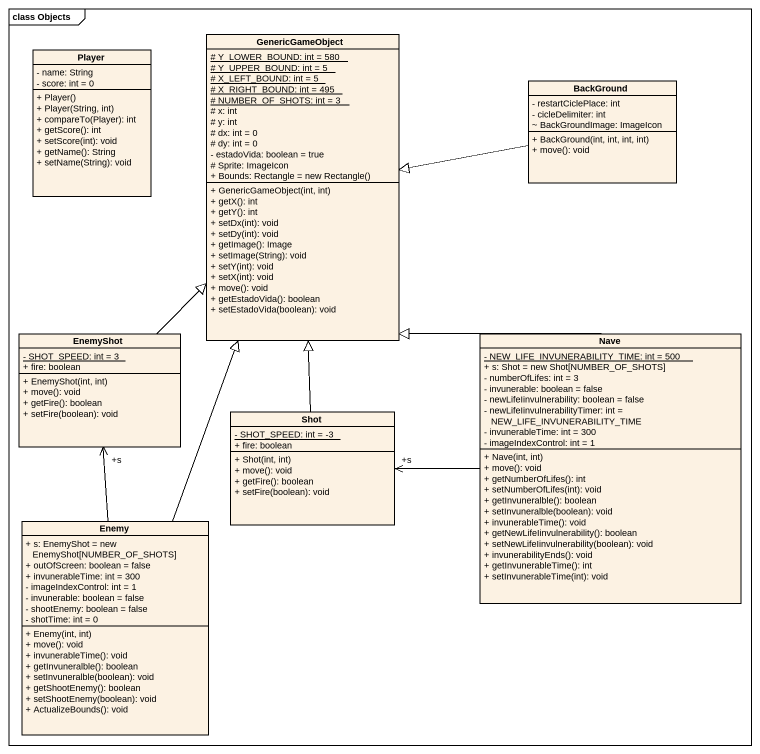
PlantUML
@startuml
mainframe class Objects
hide circle
hide empty members
skinparam classAttributeIconSize 0
class GenericGameObject {
  {static} # Y_LOWER_BOUND: int = 580
  {static} # Y_UPPER_BOUND: int = 5
  {static} # X_LEFT_BOUND: int = 5
  {static} # X_RIGHT_BOUND: int = 495
  {static} # NUMBER_OF_SHOTS: int = 3
  # x: int
  # y: int
  # dx: int = 0
  # dy: int = 0
  - estadoVida: boolean = true
  # Sprite: ImageIcon
  {field} + Bounds: Rectangle = new Rectangle()
  + GenericGameObject(int, int)
  + getX(): int
  + getY(): int
  + setDx(int): void
  + setDy(int): void
  + getImage(): Image
  + setImage(String): void
  + setY(int): void
  + setX(int): void
  + move(): void
  + getEstadoVida(): boolean
  + setEstadoVida(boolean): void
}
class Player {
  - name: String
  - score: int = 0
  + Player()
  + Player(String, int)
  + compareTo(Player): int
  + getScore(): int
  + setScore(int): void
  + getName(): String
  + setName(String): void
}
class BackGround {
  - restartCiclePlace: int
  - cicleDelimiter: int
  ~ BackGroundImage: ImageIcon
  + BackGround(int, int, int, int)
  + move(): void
}
class EnemyShot {
  {static} - SHOT_SPEED: int = 3
  + fire: boolean
  + EnemyShot(int, int)
  + move(): void
  + getFire(): boolean
  + setFire(boolean): void
}
class Nave {
  {static} - NEW_LIFE_INVUNERABILITY_TIME: int = 500
  + s: Shot = new Shot[NUMBER_OF_SHOTS]
  - numberOfLifes: int = 3
  - invunerable: boolean = false
  - newLifeIinvulnerability: boolean = false
  - newLifeIinvulnerabilityTimer: int = NEW_LIFE_INVUNERABILITY_TIME
  - invunerableTime: int = 300
  - imageIndexControl: int = 1
  + Nave(int, int)
  + move(): void
  + getNumberOfLifes(): int
  + setNumberOfLifes(int): void
  + getInvuneralble(): boolean
  + setInvuneralble(boolean): void
  + invunerableTime(): void
  + getNewLifeIinvulnerability(): boolean
  + setNewLifeIinvulnerability(boolean): void
  + invunerabilityEnds(): void
  + getInvunerableTime(): int
  + setInvunerableTime(int): void
}
class Shot {
  {static} - SHOT_SPEED: int = -3
  + fire: boolean
  + Shot(int, int)
  + move(): void
  + getFire(): boolean
  + setFire(boolean): void
}
class Enemy {
  + s: EnemyShot = new EnemyShot[NUMBER_OF_SHOTS]
  + outOfScreen: boolean = false
  + invunerableTime: int = 300
  - imageIndexControl: int = 1
  - invunerable: boolean = false
  - shootEnemy: boolean = false
  - shotTime: int = 0
  + Enemy(int, int)
  + move(): void
  + invunerableTime(): void
  + getInvuneralble(): boolean
  + setInvuneralble(boolean): void
  + getShootEnemy(): boolean
  + setShootEnemy(boolean): void
  + ActualizeBounds(): void
}
BackGround -left-|> GenericGameObject
EnemyShot -up-|> GenericGameObject
Nave -up-|> GenericGameObject
Nave -left-> "+s" Shot
Shot -up-|> GenericGameObject
Enemy -up-|> GenericGameObject
Enemy -up-> "+s" EnemyShot
@enduml
